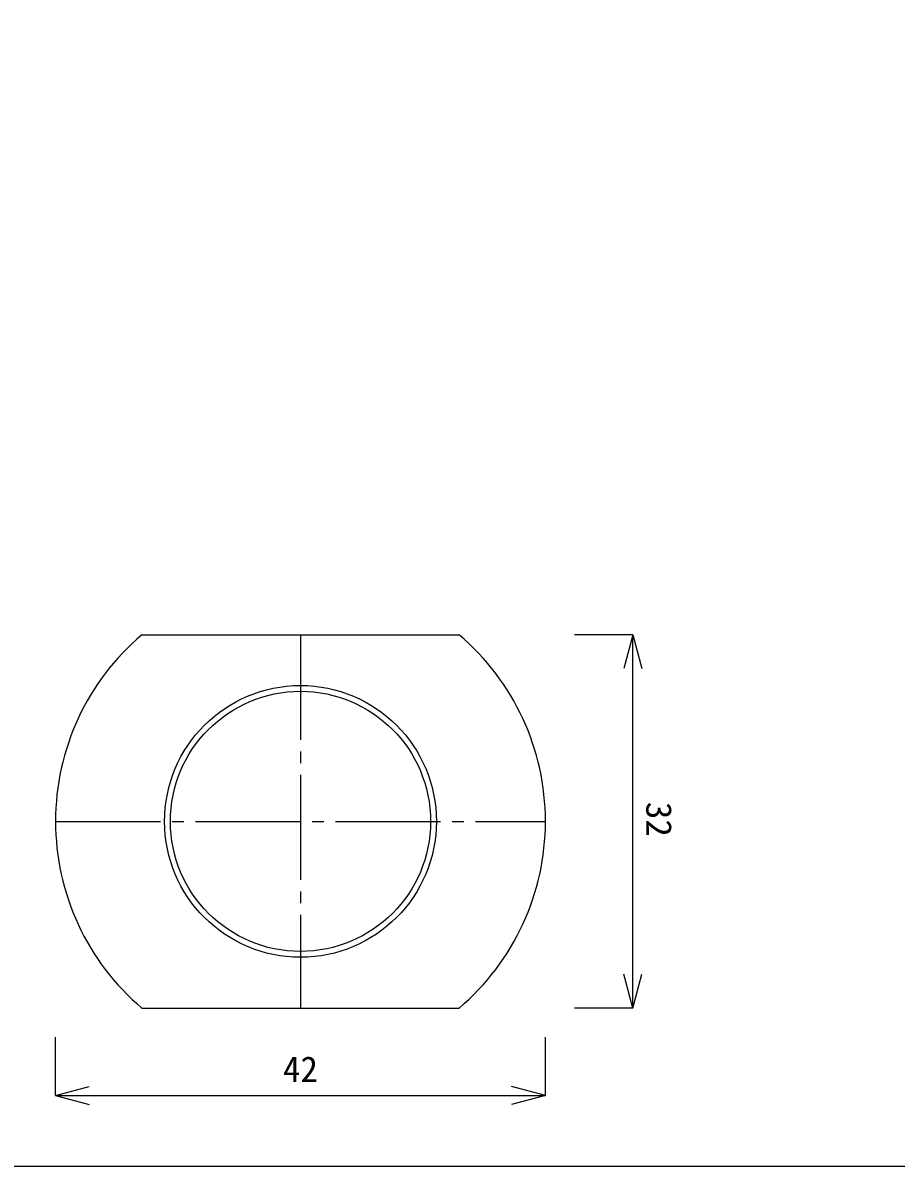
# Model space of a CAD drawing. Units: millimetres on the paper. Extents: x -588 to 140, y -97 to 211.
# Drawn here: x -9.7 to 65.2, y -96.9 to 1.1 of the extents above; entities that cross this region are included whole.
import ezdxf
from ezdxf.enums import TextEntityAlignment as Align

# ---------------------------------------------------------------- set-up
doc = ezdxf.new("R2010")
doc.units = ezdxf.units.MM
doc.linetypes.add('CHAIN2', pattern=[12, 9, -1, 1, -1])
for name, color, linetype in [('0-0_図面枠', 7, 'Continuous'), ('0-1_ノズル', 4, 'Continuous'), ('0-6', 4, 'Continuous')]:
    doc.layers.add(name, color=color, linetype=linetype)
doc.styles.add('ＭＳ ゴシック', font='')
doc.styles.get('ＭＳ ゴシック').set_extended_font_data('MS Gothic')

msp = doc.modelspace()

# ---------------------------------------------------------------- linework, layer by layer
at = {"layer": '0-0_図面枠', "color": 5}
msp.add_lwpolyline([(-139.949, 99.1), (-139.949, -96.9), (140.051, -96.9), (140.051, 99.1)], dxfattribs=at)
at = {"layer": '0-1_ノズル', "color": 3}
for p, q in [((0.524, -51.349), (27.727, -51.349)), ((0.524, -83.349), (27.727, -83.349))]:
    msp.add_line(p, q, dxfattribs=at)
at = {"layer": '0-1_ノズル'}
for p, q in [((42.626, -51.349), (37.626, -51.349)), ((42.626, -51.349), (41.849, -54.247)), ((42.626, -83.349), (42.626, -51.349)), ((42.626, -51.349), (43.402, -54.247)), ((42.626, -83.349), (41.849, -80.451)), ((42.626, -83.349), (43.402, -80.451)), ((42.626, -83.349), (37.626, -83.349)), ((-6.874, -90.849), (-6.874, -85.849)), ((35.126, -90.849), (35.126, -85.849)), ((-6.874, -90.849), (-3.977, -90.072)), ((35.126, -90.849), (32.228, -90.072)), ((-6.874, -90.849), (35.126, -90.849)), ((-6.874, -90.849), (-3.977, -91.625)), ((35.126, -90.849), (32.228, -91.625))]:
    msp.add_line(p, q, dxfattribs=at)
at = {"layer": '0-1_ノズル', "color": 3}
for radius in [11.65, 11.15]:
    msp.add_circle((14.126, -67.349), radius, dxfattribs=at)
for start, end in [(130.36759, 229.63241), (310.36759, 49.63241)]:
    msp.add_arc((14.126, -67.349), 21, start, end, dxfattribs=at)
at = {"layer": '0-6', "color": 7, "linetype": 'CHAIN2'}
for p, q in [((14.126, -51.349), (14.126, -83.349)), ((-6.874, -67.349), (35.126, -67.349))]:
    msp.add_line(p, q, dxfattribs=at)

# ---------------------------------------------------------------- texts
at = {"layer": '0-1_ノズル', "color": 7, "style": 'ＭＳ ゴシック'}
msp.add_text('32', height=2.199, rotation=270, dxfattribs=at).set_placement((43.105, -65.68), align=Align.BOTTOM_LEFT)
msp.add_text('42', height=2.199, dxfattribs=at).set_placement((12.626, -90.349), align=Align.BOTTOM_LEFT)

doc.saveas('drawing.dxf')
